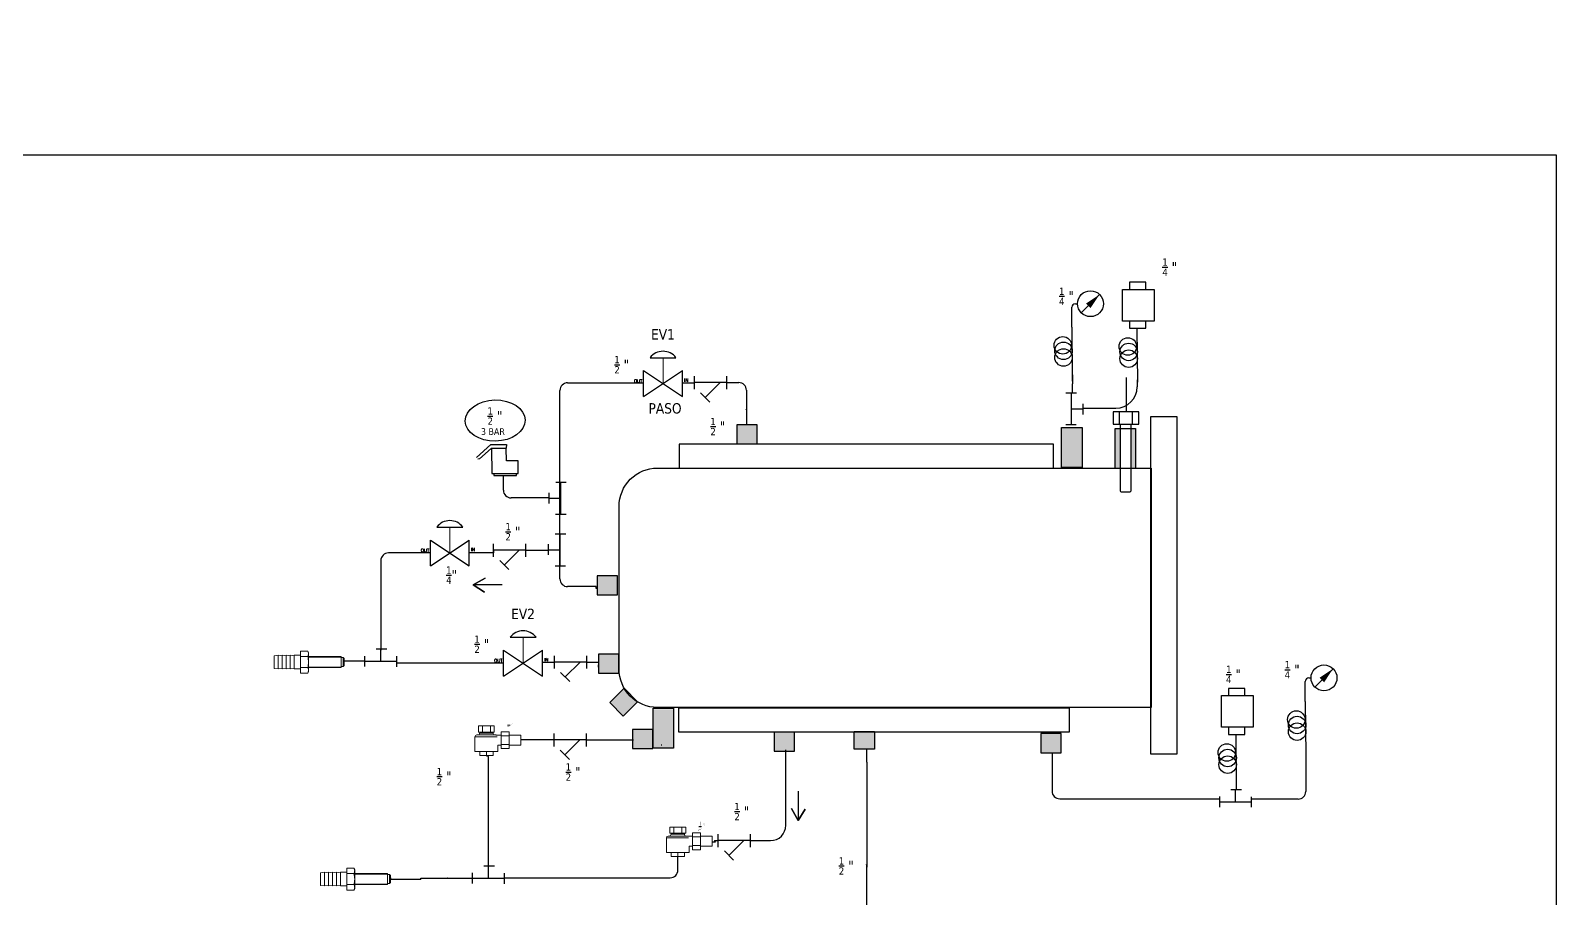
# Model space of a CAD drawing. Header units: millimetres. Extents: x -66 to 265, y 10 to 221.
# Drawn here: x 66 to 265, y 108.2 to 221.3 of the extents above; entities that cross this region are included whole.
import ezdxf
from ezdxf.enums import TextEntityAlignment as Align

# ---------------------------------------------------------------- set-up
doc = ezdxf.new("R2010")
doc.units = ezdxf.units.MM
for name, color, linetype in [('SYMS', 7, 'Continuous'), ('TERMS', 123, 'Continuous'), ('WIRENO', 250, 'Continuous'), ('WIRES', 7, 'Continuous')]:
    doc.layers.add(name, color=color, linetype=linetype)
doc.styles.get("Standard").update_dxf_attribs({"font": 'tahoma.ttf'})
doc.styles.add('WD', font='romans.shx')

# ---------------------------------------------------------------- blocks, each defined once
blk = doc.blocks.new('PT100')
at = {"layer": 'WIRENO'}
for p, q in [((92, 59.72), (95.38, 59.72)), ((92.1, 58.19), (82.46, 58.19)), ((92, 56.1), (95.38, 56.1))]:
    blk.add_line(p, q, dxfattribs=at)
blk.add_lwpolyline([(95.5, 61.6), (92, 61.6), (92, 54.47), (95.5, 54.47)], close=True, dxfattribs=at)
blk.add_lwpolyline([(95.5, 59.35), (113.92, 59.35, -0.414214), (114.42, 58.85), (114.42, 56.97, -0.414214), (113.92, 56.47), (95.5, 56.47)], format="xyb", close=True, dxfattribs=at)
blk = doc.blocks.new('HST1_STRAINER_Y_TYPE')
at = {"ltscale": 3.2258}
for p, q in [((0, 0.125), (0, -0.125)), ((0.625, 0.125), (0.625, -0.125)), ((0, 0), (0.625, 0)), ((0.125, 0), (0.412, -0.287)), ((0.324, -0.376), (0.501, -0.199))]:
    blk.add_line(p, q, dxfattribs=at)
at = {"style": 'WD', "flags": 1}
for tag, height, p in [('LOC', 0.125, (0.306, 0.549)), ('INST', 0.125, (0.33, 0.71)), ('TAG1', 0.125, (0.324, 0.34)), ('FAMILY', 0.01, (1.09, 0.044)), ('CAT', 0.01, (1.09, -0.001)), ('WDTYPE', 0.01, (1.102, -0.093)), ('MFG', 0.01, (1.092, -0.032)), ('ASSYCODE', 0.01, (1.12, -0.061))]:
    blk.add_attdef(tag, text='', height=height, dxfattribs=at).set_placement(p, align=Align.CENTER)
at = {"style": 'WD'}
for tag, height, p in [('WDTAGALT', 0.125, (0.035, 0.2)), ('TERM01', 0.0625, (-0.024, 0.018))]:
    blk.add_attdef(tag, text='', height=height, dxfattribs=at).set_placement(p, align=Align.RIGHT)
for tag, p, height in [('RATING1', (0.6, 0.18), 0.125), ('X4TERM01', (0, 0), 0.005), ('X1TERM03', (0.625, 0), 0.005), ('TERM03', (0.632, 0.013), 0.0625), ('DESC1', (-0.666, -0.258), 0.125), ('X8TERM02', (0.412, -0.287), 0.005), ('DESC2', (-0.666, -0.442), 0.125), ('DESC3', (-0.666, -0.632), 0.125), ('TERM02', (0.447, -0.365), 0.0625)]:
    blk.add_attdef(tag, p, '', height=height, dxfattribs=at)
blk.add_attdef('XREF', text='', height=0.0625, rotation=0.0625, dxfattribs=at).set_placement((0.649, -0.434), align=Align.TOP_CENTER)
blk = doc.blocks.new('Trampo')
for points in [[(117.2, 260.5), (116.2, 260.5), (116.2, 260.5), (116.6, 260.5), (116.6, 263.5), (116.2, 263), (116.1, 263.1), (116.7, 263.6), (116.7, 263.6), (116.7, 260.5), (117.2, 260.5)], [(119.7, 262.2), (119, 260.7), (118.9, 260.7), (119.6, 262.2)], [(120.5, 262.2), (119.7, 260.7), (119.6, 260.7), (120.4, 262.2)], [(117.7, 258.3), (117.2, 257.8), (116.2, 257.8), (115.7, 257.3), (115.7, 256.3), (117.7, 256.3), (117.7, 256.3), (115.6, 256.3), (115.6, 257.3), (116.2, 257.9), (117.2, 257.9), (117.7, 258.4), (117.7, 258.9), (117.2, 259.3), (116.2, 259.3), (115.7, 258.8), (115.6, 258.9), (116.2, 259.4), (117.2, 259.4), (117.7, 258.9)]]:
    blk.add_hatch(color=7).paths.add_polyline_path(points)
at = {"color": 7, "linetype": 'Continuous', "lineweight": 15}
for points in [[(90.5, 251.1), (90.5, 239.8), (90.5, 239.8)], [(92, 252.5), (106.7, 252.5), (106.7, 252.5)], [(93.1, 259.5), (105.5, 259.5), (105.5, 254.7), (93.1, 254.7)], [(93.1, 254.7), (93.1, 259.5), (93.1, 259.5)], [(94.2, 254.7), (94.2, 254), (94.2, 254)], [(96.2, 254.7), (96.2, 259.5), (96.2, 259.5)], [(102.4, 254.7), (102.4, 259.5), (102.4, 259.5)], [(104.5, 254), (104.5, 254.7), (104.5, 254.7)], [(110.7, 252.3), (107.4, 252.3), (107.4, 252.3)], [(117, 255), (110.7, 255), (110.7, 241.9), (117, 241.9)], [(117, 251.8), (110.7, 251.8), (110.7, 251.8)], [(117, 255), (117, 241.9), (117, 241.9)], [(126.1, 252.3), (117, 252.3), (117, 252.3)], [(126.1, 252.3), (126.1, 244.6), (126.1, 244.6)], [(107.9, 239.7), (90.7, 239.7), (90.7, 239.7)], [(104.5, 239.7), (104.5, 236.7), (94.2, 236.7), (94.2, 239.7)], [(99.3, 239.7), (99.3, 236.7), (99.3, 236.7)], [(108.2, 239.8), (108.2, 244.6), (108.2, 244.6)], [(108.2, 244.6), (110.7, 244.6), (110.7, 244.6)], [(117, 245.2), (110.7, 245.2), (110.7, 245.2)], [(117, 244.6), (126.1, 244.6), (126.1, 244.6)]]:
    blk.add_lwpolyline(points, dxfattribs=at)
at = {"color": 8, "linetype": 'Continuous', "lineweight": 15}
for points in [[(107.6, 251.1), (90.5, 251.1), (90.5, 251.1)], [(94.2, 254), (104.5, 254), (104.5, 254)], [(90.5, 239.8), (108.2, 239.8), (108.2, 239.8)]]:
    blk.add_lwpolyline(points, dxfattribs=at)
at = {"color": 7, "linetype": 'Continuous', "lineweight": 20}
blk.add_lwpolyline([(115.6, 260), (117.7, 260), (117.7, 260)], dxfattribs=at)
at = {"color": 7, "linetype": 'Continuous', "lineweight": 15}
for points in [[(91.9, 252.5), (91.1, 252.5), (90.5, 251.9), (90.5, 251.1)], [(92.7, 252.5), (93.5, 252.5), (94.1, 253.2), (94.1, 254)], [(104.5, 254), (104.5, 253.2), (105.1, 252.5), (105.9, 252.5)], [(107.4, 252.3), (107.1, 252.5), (106.9, 252.5), (106.6, 252.5)], [(90.5, 239.9), (90.5, 239.7), (90.6, 239.7), (90.7, 239.7)], [(107.9, 239.7), (108, 239.7), (108.1, 239.7), (108.1, 239.9)]]:
    blk.add_open_spline(points, degree=3, dxfattribs=at)
blk = doc.blocks.new('WDDOT')
for radius in [0.03, 0.0187, 0.00929]:
    blk.add_circle((0, 0), radius)
blk = doc.blocks.new('TNueva')
at = {"layer": 'WIRENO'}
for p, q in [((227.06, 75.75), (226.14, 75.75)), ((226.56, 74.71), (226.56, 75.74)), ((225.17, 74.25), (225.17, 75.16)), ((225.18, 74.71), (227.93, 74.71)), ((227.95, 74.23), (227.95, 75.15))]:
    blk.add_line(p, q, dxfattribs=at)
blk = doc.blocks.new('ColaMarrano')
at = {"layer": 'WIRENO'}
blk.add_line((96.3, 200.92), (96.42, 188.45), dxfattribs=at)
for centre in [(94.22, 196.73), (94.4, 195.47), (94.4, 193.92)]:
    blk.add_circle(centre, 2.03, dxfattribs=at)
blk = doc.blocks.new('TRANSMISORPRESIO')
at = {"layer": 'WIRENO'}
for points in [[(168.65, 196.59), (170.93, 196.59), (170.93, 197.56), (168.65, 197.56)], [(167.67, 196.57), (172.08, 196.57), (172.08, 192.17), (167.67, 192.17)], [(168.65, 191.17), (170.93, 191.17), (170.93, 192.15), (168.65, 192.15)]]:
    blk.add_lwpolyline(points, close=True, dxfattribs=at)
blk = doc.blocks.new('HME1_PRESS_M')
blk.add_line((0.036, -0.088), (0.213, 0.089))
blk.add_circle((0.125, 0), 0.125)
blk.add_solid([(0.082, 0.002), (0.126, -0.042), (0.213, 0.089)])
at = {"style": 'WD', "width": 0.7}
for tag, p in [('INST', (0.125, 0.5)), ('LOC', (0.125, 0.344)), ('TAG1', (0.125, 0.188)), ('DESC1', (0.125, -0.344)), ('DESC2', (0.125, -0.5)), ('DESC3', (0.125, -0.656)), ('WDTAGALT', (0.125, -0.812))]:
    blk.add_attdef(tag, text='', height=0.125, dxfattribs=at).set_placement(p, align=Align.CENTER)
blk.add_attdef('TERM01', text='', height=0.0625, dxfattribs=at).set_placement((-0.032, 0.031), align=Align.RIGHT)
at = {"style": 'WD'}
for tag, p, height, flags in [('X4TERM01', (0, 0), 0.005, 1), ('WDTYPE', (0.062, 0.062), 0.01, 1), ('WDBLKNAM', (0.134, 0.001), 0.01, 9), ('X1TERM02', (0.248, 0), 0.005, 1), ('FAMILY', (0.13, -0.035), 0.01, 9)]:
    blk.add_attdef(tag, p, '', height=height, dxfattribs=dict(at, flags=flags))
at = {"style": 'WD', "width": 0.7}
for tag, p, height in [('TERM02', (0.28, 0.031), 0.0625), ('RATING1', (0.281, -0.188), 0.125)]:
    blk.add_attdef(tag, p, '', height=height, dxfattribs=at)
at = {"style": 'WD'}
blk.add_attdef('XREF', text='', height=0.0625, dxfattribs=at).set_placement((-0.031, -0.125), align=Align.RIGHT)
at = {"linetype": 'Continuous', "style": 'WD', "flags": 9}
for tag, p in [('MFG', (0.128, -0.085)), ('ASSYCODE', (0.13, -0.103)), ('CAT', (0.13, -0.066))]:
    blk.add_attdef(tag, p, '', height=0.01, dxfattribs=at)
blk = doc.blocks.new('SAFETY')
at = {"layer": 'WIRENO'}
for p, q in [((90.56, 155.92), (92.05, 157.26)), ((92.08, 156.85), (90.86, 155.76)), ((92.05, 157.26), (93.67, 157.26)), ((93.65, 156.88), (92.08, 156.85)), ((92.13, 156.84), (92.15, 154.22)), ((93.65, 156.83), (92.15, 156.83)), ((93.67, 157.26), (93.65, 156.88)), ((93.67, 155.56), (93.65, 156.83)), ((90.86, 155.76), (90.69, 155.74)), ((94.91, 155.56), (93.67, 155.56)), ((94.91, 154.22), (94.91, 155.56)), ((92.15, 154.22), (94.91, 154.22)), ((92.37, 154.22), (92.37, 154.04)), ((92.37, 154.04), (94.73, 154.04)), ((94.73, 154.04), (94.73, 154.22))]:
    blk.add_line(p, q, dxfattribs=at)
blk = doc.blocks.new('HGVA1_DIAPHRAGM_VALVE2')
at = {"color": 7, "linetype": 'Continuous', "lineweight": 0, "ltscale": 3.2258}
for p, q in [((-0.25, 0.5), (0.25, 0.5)), ((0, 0), (0, 0.5))]:
    blk.add_line(p, q, dxfattribs=at)
for p, q in [((-0.375, -0.25), (-0.375, 0.25)), ((-0.375, -0.25), (0.375, 0.25)), ((-0.375, 0.25), (0.375, -0.25)), ((0.375, -0.25), (0.375, 0.25))]:
    blk.add_line(p, q)
at = {"ltscale": 25.4, "flags": 128}
blk.add_lwpolyline([(0.25, 0.5, 0.5), (-0.25, 0.5)], format="xyb", close=True, dxfattribs=at)
at = {"style": 'WD', "flags": 1}
for tag, p in [('INST', (-0.469, 0.748)), ('LOC', (-0.469, 0.587)), ('TAG1', (-0.469, 0.378))]:
    blk.add_attdef(tag, text='', height=0.125, dxfattribs=at).set_placement(p, align=Align.RIGHT)
at = {"style": 'WD'}
blk.add_attdef('TERM01', text='', height=0.0625, dxfattribs=at).set_placement((-0.399, 0.018), align=Align.RIGHT)
for tag, p, height in [('X4TERM01', (-0.375, 0), 0.005), ('X1TERM02', (0.375, 0), 0.005), ('TERM02', (0.406, 0.036), 0.0625), ('RATING1', (0.388, -0.162), 0.125), ('DESC1', (0.388, -0.378), 0.125), ('DESC2', (0.388, -0.562), 0.125), ('WDTAGALT', (0.388, -0.907), 0.125), ('DESC3', (0.388, -0.752), 0.125)]:
    blk.add_attdef(tag, p, '', height=height, dxfattribs=at)
blk.add_attdef('XREF', text='', height=0.0625, rotation=0.0625, dxfattribs=at).set_placement((0.518, 0.271), align=Align.TOP_CENTER)
at = {"style": 'WD', "flags": 1}
for tag, p in [('WDTYPE', (-0.154, -0.127)), ('FAMILY', (-0.143, -0.17)), ('CAT', (-0.143, -0.215)), ('MFG', (-0.141, -0.246)), ('ASSYCODE', (-0.113, -0.275))]:
    blk.add_attdef(tag, text='', height=0.01, dxfattribs=at).set_placement(p, align=Align.CENTER)
blk = doc.blocks.new('Acople Estriado')
at = {"color": 7, "linetype": 'Continuous', "lineweight": 15}
for p, q in [((6.78, 5.633), (6.78, 5.138)), ((6.78, 5.633), (6.947, 5.633)), ((6.811, 5.678), (6.796, 5.663)), ((6.796, 5.663), (6.796, 5.633)), ((6.931, 5.663), (6.796, 5.663)), ((6.811, 5.678), (6.916, 5.678)), ((6.931, 5.663), (6.916, 5.678)), ((6.931, 5.633), (6.931, 5.663)), ((6.947, 5.138), (6.947, 5.633)), ((6.721, 5.138), (6.699, 5.126)), ((6.699, 5.126), (6.699, 5.019)), ((6.74, 5.138), (6.721, 5.138)), ((6.864, 5.138), (6.74, 5.138)), ((6.781, 5.126), (6.781, 5.019)), ((6.988, 5.138), (6.864, 5.138)), ((6.946, 5.126), (6.946, 5.019)), ((7.007, 5.138), (6.988, 5.138)), ((7.029, 5.126), (7.007, 5.138)), ((7.029, 5.126), (7.029, 5.019)), ((6.699, 5.019), (6.781, 5.019)), ((6.761, 5.019), (6.761, 4.922)), ((6.761, 4.922), (6.769, 4.862)), ((6.864, 4.922), (6.761, 4.922)), ((6.761, 4.862), (6.769, 4.802)), ((6.864, 4.862), (6.761, 4.862)), ((6.781, 5.019), (6.946, 5.019)), ((6.967, 4.922), (6.864, 4.922)), ((6.967, 4.862), (6.864, 4.862)), ((6.946, 5.019), (7.029, 5.019)), ((6.959, 4.862), (6.967, 4.922)), ((6.959, 4.802), (6.967, 4.862)), ((6.967, 4.922), (6.967, 5.019)), ((6.761, 4.802), (6.769, 4.742)), ((6.864, 4.802), (6.761, 4.802)), ((6.761, 4.742), (6.769, 4.682)), ((6.864, 4.742), (6.761, 4.742)), ((6.761, 4.682), (6.769, 4.622)), ((6.864, 4.682), (6.761, 4.682)), ((6.864, 4.622), (6.769, 4.622)), ((6.967, 4.802), (6.864, 4.802)), ((6.967, 4.742), (6.864, 4.742)), ((6.967, 4.682), (6.864, 4.682)), ((6.959, 4.622), (6.864, 4.622)), ((6.959, 4.742), (6.967, 4.802)), ((6.959, 4.682), (6.967, 4.742)), ((6.959, 4.622), (6.967, 4.682))]:
    blk.add_line(p, q, dxfattribs=at)
at = {"color": 7, "linetype": 'Continuous', "lineweight": 0}
for p, q in [((6.79, 5.633), (6.79, 5.138)), ((6.938, 5.633), (6.938, 5.138))]:
    blk.add_line(p, q, dxfattribs=at)
at = {"color": 7, "linetype": 'Continuous', "lineweight": 15}
for points, knots in [([(6.699, 5.126), (6.706, 5.13), (6.712, 5.133), (6.726, 5.137), (6.733, 5.138), (6.74, 5.138)], [0, 0, 0, 0, 0.5, 0.5, 1, 1, 1, 1]), ([(6.74, 5.138), (6.744, 5.138), (6.747, 5.138), (6.754, 5.137), (6.757, 5.136), (6.768, 5.133), (6.775, 5.13), (6.781, 5.126)], [0, 0, 0, 0, 0.25, 0.25, 0.5, 0.5, 1, 1, 1, 1]), ([(6.864, 5.138), (6.85, 5.138), (6.836, 5.137), (6.808, 5.133), (6.795, 5.13), (6.781, 5.126)], [0, 0, 0, 0, 0.5, 0.5, 1, 1, 1, 1]), ([(6.946, 5.126), (6.933, 5.13), (6.919, 5.133), (6.892, 5.137), (6.878, 5.138), (6.864, 5.138)], [0, 0, 0, 0, 0.5, 0.5, 1, 1, 1, 1]), ([(6.946, 5.126), (6.953, 5.13), (6.96, 5.133), (6.974, 5.137), (6.981, 5.138), (6.988, 5.138)], [0, 0, 0, 0, 0.5, 0.5, 1, 1, 1, 1]), ([(6.988, 5.138), (6.991, 5.138), (6.995, 5.138), (7.002, 5.137), (7.005, 5.136), (7.015, 5.133), (7.022, 5.13), (7.029, 5.126)], [0, 0, 0, 0, 0.25, 0.25, 0.5, 0.5, 1, 1, 1, 1])]:
    blk.add_open_spline(points, degree=3, knots=knots, dxfattribs=at)

msp = doc.modelspace()

# ---------------------------------------------------------------- hatches: boundary and pattern name
at = {"layer": 'WIRENO'}
h = msp.add_hatch(dxfattribs=at)
h.set_pattern_fill('AR-CONC', color=256)
h.set_pattern_definition([(50, (-135.13, 26.59), (182.185, -15.94), [19.05, -209.55]), (355, (-135.13, 26.6), (-35.24, 191.06), [15.24, -167.64]), (100.45, (-119.95, 25.26), (146.94, 175.12), [16.19, -178.09]), (46.18, (-135.13, 77.4), (271.08, -42.04), [28.57, -314.32]), (96.64, (-112.54, 73.9), (237.4, 247.43), [24.29, -267.14]), (351.18, (-135.13, 77.4), (237.4, 247.43), [22.86, -251.46]), (21, (-109.73, 64.69), (151.614, -102.265), [19.05, -209.55]), (326, (-109.73, 64.7), (61.8, 184.19), [15.24, -167.64]), (71.45, (-97.1, 56.17), (213.42, 81.92), [16.19, -178.09]), (37.5, (-135.13, 26.59), (3.089, 84.555), [0, -165.608, 0, -170.18, 0, -168.275]), (7.5, (-135.13, 26.59), (66.82, 100.18), [0, -97.028, 0, -161.798, 0, -64.135]), (327.5, (-191.77, 26.59), (135.59, -5.729), [0, -63.5, 0, -198.12, 0, -262.89]), (317.5, (-217.17, 26.59), (148.13, 25.426), [0, -82.55, 0, -131.572, 0, -186.69])])
h.paths.add_polyline_path([(6.04, 219.76), (2.98, 219.76), (2.98, 221.25), (0.88, 219.16), (2.98, 217.05), (2.98, 218.26), (6.04, 218.26)])
h.paths.add_polyline_path([(-36.14, 149.05), (-39.21, 149.05), (-39.21, 150.55), (-41.3, 148.45), (-39.21, 146.35), (-39.21, 147.55), (-36.14, 147.55)])
h.paths.add_polyline_path([(-63.13, 165.85), (-64.63, 165.86), (-64.63, 162.79), (-66.13, 162.79), (-64.04, 160.69), (-61.93, 162.79), (-63.13, 162.79)])
h.paths.add_polyline_path([(-59.54, 130.73), (-60.74, 130.73), (-60.74, 133.79), (-62.24, 133.79), (-62.24, 130.73), (-63.74, 130.73), (-61.65, 128.63)])
h.paths.add_polyline_path([(-6.3, 128.32), (-8.41, 126.22), (-7.21, 126.22), (-7.21, 123.15), (-5.7, 123.15), (-5.7, 126.22), (-4.21, 126.22)])
h.paths.add_polyline_path([(71.8, 74.09), (69.7, 76.2), (69.7, 75), (66.64, 75), (66.64, 73.5), (69.7, 73.5), (69.7, 72)])
h.paths.add_polyline_path([(98.67, 123.07), (96.57, 120.98), (98.67, 118.87), (98.67, 120.07), (101.73, 120.07), (101.73, 121.57), (98.67, 121.57)])
h = msp.add_hatch(dxfattribs=at)
h.set_pattern_fill('AR-CONC', color=256, scale=0.5)
h.set_pattern_definition([(50, (94.65, 114.085), (91.09, -7.97), [9.525, -104.775]), (355, (94.65, 114.085), (-17.62, 95.53), [7.62, -83.82]), (100.45, (102.24, 113.42), (73.47, 87.56), [8.095, -89.045]), (46.18, (94.65, 139.49), (135.54, -21.02), [14.29, -157.16]), (96.64, (105.94, 137.73), (118.7, 123.71), [12.14, -133.57]), (351.18, (94.65, 139.49), (118.7, 123.71), [11.43, -125.73]), (21, (107.35, 133.135), (75.81, -51.13), [9.525, -104.775]), (326, (107.35, 133.135), (30.9, 92.09), [7.62, -83.82]), (71.45, (113.66, 128.87), (106.71, 40.96), [8.095, -89.045]), (37.5, (94.647, 114.085), (1.544, 42.278), [0, -82.804, 0, -85.09, 0, -84.1375]), (7.5, (94.647, 114.085), (33.41, 50.09), [0, -48.514, 0, -80.899, 0, -32.0675]), (327.5, (66.326, 114.085), (67.795, -2.864), [0, -31.75, 0, -99.06, 0, -131.445]), (317.5, (53.626, 114.085), (74.065, 12.713), [0, -41.275, 0, -65.786, 0, -93.345])])
h.paths.add_polyline_path([(138.11, 191.67), (141.17, 191.67), (141.18, 193.17), (138.11, 193.17), (138.11, 194.66), (136.01, 192.57), (138.11, 190.46)])
h = msp.add_hatch(dxfattribs=at)
h.set_pattern_fill('AR-CONC', color=256)
h.paths.add_polyline_path([(141.18, 193.17), (138.11, 193.17), (138.11, 194.66), (136.01, 192.57), (138.11, 190.46), (138.11, 191.67), (141.17, 191.67)])
h = msp.add_hatch(dxfattribs=at)
h.set_pattern_fill('ANGLE', color=256)
h.set_pattern_definition([(0, (66.6455, 28.312), (0, 6.985), [5.08, -1.905]), (90, (66.6455, 28.312), (-6.985, 4e-16), [5.08, -1.905])])
h.paths.add_polyline_path([(148.64, 178.36), (146.36, 178.36), (146.36, 177.38), (148.64, 177.38)])
h.paths.add_polyline_path([(148.64, 172.94), (146.36, 172.94), (146.36, 171.97), (148.64, 171.97)])
h = msp.add_hatch(color=256, dxfattribs=at)
h.dxf.hatch_style = 1
h.paths.add_polyline_path([(160.79, 169.82), (158.14, 169.82), (158.14, 167.33), (160.79, 167.33)])
h = msp.add_hatch(color=256, dxfattribs=at)
h.dxf.hatch_style = 1
h.paths.add_polyline_path([(200.48, 167.35), (200.48, 164.27), (203.14, 164.27), (203.14, 167.35)])
h.paths.add_polyline_path([(200.48, 169.49), (200.48, 167.35), (203.14, 167.35), (203.14, 169.49)])
h = msp.add_hatch(color=256, dxfattribs=at)
h.dxf.hatch_style = 1
h.paths.add_polyline_path([(210.13, 167.3), (209.5, 167.3), (209.5, 164.19), (210.13, 164.19)])
h.paths.add_polyline_path([(210.13, 169.36), (209.5, 169.36), (209.5, 167.3), (210.13, 167.3)])
h.paths.add_polyline_path([(208.15, 169.36), (207.47, 169.36), (207.47, 167.3), (208.15, 167.3)])
h.paths.add_polyline_path([(208.15, 167.3), (207.47, 167.3), (207.47, 164.19), (208.15, 164.19)])
h = msp.add_hatch(dxfattribs=at)
h.set_pattern_fill('ANGLE', color=256)
h.set_pattern_definition([(0, (0, 0), (0, 6.985), [5.08, -1.905]), (90, (0, 0), (-6.985, 4e-16), [5.08, -1.905])])
h.paths.add_polyline_path([(213.99, 169.78, 1), (212.17, 169.78, 1)])
h = msp.add_hatch(dxfattribs=at)
h.set_pattern_fill('AR-CONC', color=256, scale=0.5)
h.set_pattern_definition([(50, (35.29, 88.97), (91.09, -7.97), [9.525, -104.775]), (355, (35.29, 88.97), (-17.62, 95.53), [7.62, -83.82]), (100.45, (42.88, 88.3), (73.47, 87.56), [8.095, -89.045]), (46.18, (35.29, 114.37), (135.54, -21.02), [14.29, -157.16]), (96.64, (46.59, 112.62), (118.7, 123.71), [12.14, -133.57]), (351.18, (35.3, 114.37), (118.7, 123.71), [11.43, -125.73]), (21, (47.99, 108.02), (75.81, -51.13), [9.525, -104.775]), (326, (47.99, 108.02), (30.9, 92.09), [7.62, -83.82]), (71.45, (54.31, 103.76), (106.71, 40.96), [8.095, -89.045]), (37.5, (35.293, 88.967), (1.544, 42.278), [0, -82.804, 0, -85.09, 0, -84.1375]), (7.5, (35.293, 88.967), (33.41, 50.09), [0, -48.514, 0, -80.899, 0, -32.0675]), (327.5, (6.972, 88.967), (67.795, -2.864), [0, -31.75, 0, -99.06, 0, -131.445]), (317.5, (-5.73, 88.97), (74.065, 12.713), [0, -41.275, 0, -65.786, 0, -93.345])])
h.paths.add_polyline_path([(81.44, 165.13), (81.44, 163.64), (83.53, 165.73), (81.44, 167.84), (81.44, 166.63), (78.37, 166.63), (78.37, 165.13)])
h = msp.add_hatch(color=256, dxfattribs=at)
h.dxf.hatch_style = 1
h.paths.add_polyline_path([(142.55, 150.14), (139.9, 150.14), (139.9, 147.65), (142.55, 147.65)])
h = msp.add_hatch(color=256, dxfattribs=at)
h.dxf.hatch_style = 1
h.paths.add_polyline_path([(142.73, 139.91), (140.09, 139.91), (140.09, 137.42), (142.73, 137.42)])
h = msp.add_hatch(dxfattribs=at)
h.set_pattern_fill('AR-CONC', color=256, scale=0.5)
h.set_pattern_definition([(50, (26.89, 57.81), (91.09, -7.97), [9.525, -104.775]), (355, (26.89, 57.81), (-17.62, 95.53), [7.62, -83.82]), (100.45, (34.485, 57.15), (73.47, 87.56), [8.095, -89.045]), (46.18, (26.89, 83.21), (135.54, -21.02), [14.29, -157.16]), (96.64, (38.19, 81.46), (118.7, 123.71), [12.14, -133.57]), (351.18, (26.9, 83.21), (118.7, 123.71), [11.43, -125.73]), (21, (39.59, 76.86), (75.81, -51.13), [9.525, -104.775]), (326, (39.59, 76.86), (30.9, 92.09), [7.62, -83.82]), (71.45, (45.91, 72.6), (106.71, 40.96), [8.095, -89.045]), (37.5, (26.894, 57.81), (1.544, 42.278), [0, -82.804, 0, -85.09, 0, -84.1375]), (7.5, (26.894, 57.81), (33.41, 50.09), [0, -48.514, 0, -80.899, 0, -32.0675]), (327.5, (-1.427, 57.81), (67.795, -2.864), [0, -31.75, 0, -99.06, 0, -131.445]), (317.5, (-14.13, 57.81), (74.065, 12.713), [0, -41.275, 0, -65.786, 0, -93.345])])
h.paths.add_polyline_path([(71.1, 134.1), (73.2, 136.2), (72, 136.2), (72, 139.26), (70.5, 139.26), (70.5, 136.2), (69, 136.2)])
h = msp.add_hatch(dxfattribs=at)
h.set_pattern_fill('AR-CONC', color=256)
h.paths.add_polyline_path([(101.3, 138.28), (101.3, 137.08), (98.24, 137.08), (98.24, 135.57), (101.31, 135.57), (101.31, 134.08), (103.4, 136.17)])
h.paths.add_polyline_path([(97.73, 116.8), (96.23, 116.8), (96.23, 113.73), (94.73, 113.73), (96.82, 111.64), (98.93, 113.73), (97.73, 113.73)])
h.paths.add_polyline_path([(121.65, 101.49), (119.55, 99.4), (121.65, 97.29), (121.65, 98.49), (124.72, 98.49), (124.72, 99.99), (121.65, 99.99)])
h.paths.add_polyline_path([(100.12, 84.73), (98.62, 84.73), (98.62, 81.67), (97.12, 81.67), (99.21, 79.57), (101.32, 81.67), (100.12, 81.67)])
h.paths.add_polyline_path([(204.83, 49.61), (204.83, 48.41), (201.77, 48.41), (201.77, 46.9), (204.83, 46.9), (204.83, 45.41), (206.93, 47.5)])
h.paths.add_polyline_path([(236.86, 94.98), (233.8, 94.98), (233.8, 96.48), (231.7, 94.39), (233.8, 92.28), (233.8, 93.48), (236.86, 93.48)])
h = msp.add_hatch(color=256, dxfattribs=at)
h.dxf.hatch_style = 1
h.paths.add_polyline_path([(143.43, 135.47), (141.56, 133.6), (143.32, 131.84), (145.19, 133.71)])
h = msp.add_hatch(color=256, dxfattribs=at)
h.dxf.hatch_style = 1
h.paths.add_polyline_path([(147.2, 129.59), (147.2, 127.67), (149.86, 127.67), (149.86, 129.59)])
h.paths.add_polyline_path([(149.86, 132.7), (147.2, 132.7), (147.2, 129.59), (149.86, 129.59)])
h = msp.add_hatch(color=256, dxfattribs=at)
h.dxf.hatch_style = 1
h.paths.add_polyline_path([(147.17, 130.08), (144.53, 130.08), (144.53, 127.59), (147.17, 127.59)])
h = msp.add_hatch(color=256, dxfattribs=at)
h.dxf.hatch_style = 1
h.paths.add_polyline_path([(165.65, 129.74), (163, 129.74), (163, 127.25), (165.65, 127.25)])
h = msp.add_hatch(color=256, dxfattribs=at)
h.dxf.hatch_style = 1
h.paths.add_polyline_path([(173.41, 129.81), (173.41, 127.54), (176.08, 127.54), (176.08, 129.81)])
h = msp.add_hatch(color=256, dxfattribs=at)
h.dxf.hatch_style = 1
h.paths.add_polyline_path([(200.42, 129.55), (197.78, 129.55), (197.78, 127.06), (200.42, 127.06)])
h = msp.add_hatch(dxfattribs=at)
h.set_pattern_fill('AR-CONC', color=256, scale=0.5)
h.set_pattern_definition([(50, (52.46, 43.38), (91.09, -7.97), [9.525, -104.775]), (355, (52.46, 43.38), (-17.62, 95.53), [7.62, -83.82]), (100.45, (60.05, 42.714), (73.47, 87.56), [8.095, -89.045]), (46.18, (52.46, 68.78), (135.54, -21.02), [14.29, -157.16]), (96.64, (63.76, 67.03), (118.7, 123.71), [12.14, -133.57]), (351.18, (52.46, 68.78), (118.7, 123.71), [11.43, -125.73]), (21, (65.16, 62.43), (75.81, -51.13), [9.525, -104.775]), (326, (65.16, 62.43), (30.9, 92.09), [7.62, -83.82]), (71.45, (71.48, 58.17), (106.71, 40.96), [8.095, -89.045]), (37.5, (52.46, 43.38), (1.544, 42.278), [0, -82.804, 0, -85.09, 0, -84.1375]), (7.5, (52.46, 43.38), (33.41, 50.09), [0, -48.514, 0, -80.899, 0, -32.0675]), (327.5, (24.14, 43.38), (67.795, -2.864), [0, -31.75, 0, -99.06, 0, -131.445]), (317.5, (11.44, 43.38), (74.065, 12.713), [0, -41.275, 0, -65.786, 0, -93.345])])
h.paths.add_polyline_path([(95.92, 120.96), (98.99, 120.96), (98.99, 122.46), (95.92, 122.46), (95.92, 123.96), (93.83, 121.86), (95.92, 119.76)])

# ---------------------------------------------------------------- linework, layer by layer
at = {"color": 7, "linetype": 'Continuous'}
for p, q in [((265, 205), (15, 205)), ((265, 10), (265, 205))]:
    msp.add_line(p, q, dxfattribs=at)
at = {"layer": 'WIRENO'}
for p, q in [((123.74, 148.95), (125.32, 149.82)), ((125.32, 149.82), (123.74, 148.95)), ((127.55, 148.95), (123.74, 148.95)), ((123.74, 148.95), (125.22, 148.01)), ((125.22, 148.01), (123.75, 148.95)), ((166.11, 122.04), (166.11, 118.22)), ((166.11, 118.22), (165.24, 119.8)), ((165.24, 119.8), (166.11, 118.22)), ((166.11, 118.22), (167.05, 119.7)), ((167.05, 119.7), (166.11, 118.23))]:
    msp.add_line(p, q, dxfattribs=at)
for points in [[(208.41, 187.48), (212.55, 187.48), (212.55, 183.35), (208.41, 183.35)], [(209.34, 187.49), (211.47, 187.49), (211.47, 188.41), (209.34, 188.41)], [(209.34, 182.42), (211.47, 182.42), (211.47, 183.33), (209.34, 183.33)], [(158.14, 167.33), (160.79, 167.33), (160.79, 169.82), (158.14, 169.82)], [(200.48, 169.49), (203.14, 169.49), (203.14, 164.27), (200.48, 164.27)], [(207.47, 169.36), (210.13, 169.36), (210.13, 164.14), (207.47, 164.14)], [(212.13, 170.93), (215.48, 170.93), (215.48, 126.87), (212.13, 126.87)], [(139.9, 147.65), (142.55, 147.65), (142.55, 150.14), (139.9, 150.14)], [(140.09, 137.42), (142.73, 137.42), (142.73, 139.91), (140.09, 139.91)], [(143.32, 131.84), (145.19, 133.71), (143.43, 135.47), (141.56, 133.6)], [(147.2, 132.88), (149.86, 132.88), (149.86, 127.67), (147.2, 127.67)], [(150.54, 129.76), (201.52, 129.76), (201.52, 132.86), (150.54, 132.86)], [(144.53, 127.59), (147.17, 127.59), (147.17, 130.08), (144.53, 130.08)], [(163, 127.25), (165.65, 127.25), (165.65, 129.74), (163, 129.74)], [(173.41, 129.81), (176.08, 129.81), (176.08, 127.54), (173.41, 127.54)], [(197.78, 127.06), (200.42, 127.06), (200.42, 129.55), (197.78, 129.55)]]:
    msp.add_lwpolyline(points, close=True, dxfattribs=at)
msp.add_lwpolyline([(147.71, 164.19), (212.15, 164.19), (212.15, 132.96), (147.78, 132.96, -0.414214), (142.78, 137.96), (142.78, 159.19, -0.414214), (147.78, 164.19), (199.41, 164.19), (199.41, 167.3), (150.6, 167.3), (150.6, 164.19)], format="xyb", dxfattribs=at)
msp.add_ellipse((126.62, 170.38), major_axis=(3.9, 0.07), ratio=0.68956, dxfattribs=at)
at = {"layer": 'WIRES'}
for p, q in [((201.8, 182.54), (201.8, 185.15)), ((202.27, 185.62), (202.55, 185.62)), ((136.07, 175.31), (145.96, 175.31)), ((151.07, 175.32), (151.82, 175.32)), ((151.82, 175.32), (151.82, 175.31)), ((151.82, 175.31), (152.28, 175.31)), ((152.28, 175.31), (152.28, 175.32)), ((152.28, 175.32), (152.56, 175.32)), ((156.78, 175.33), (158.38, 175.33)), ((201.87, 175.16), (201.87, 174.02)), ((201.88, 176.3), (201.88, 175.16)), ((210.35, 175.6), (210.29, 175.6)), ((210.35, 174.8), (210.35, 175.6)), ((135.07, 149.72), (135.07, 174.31)), ((159.38, 174.33), (159.38, 171.84)), ((159.38, 171.93), (159.38, 169.78)), ((203.37, 171.99), (207.53, 171.99)), ((201.57, 169.8), (201.53, 169.8)), ((127.69, 161.3), (127.69, 163.16)), ((133.62, 160.3), (128.69, 160.3)), ((126.37, 153.47), (126.39, 153.47)), ((126.39, 153.47), (126.39, 153.11)), ((130.59, 153.47), (133.59, 153.47)), ((111.71, 152.11), (111.71, 140.42)), ((118.18, 153.11), (112.71, 153.11)), ((126.39, 153.11), (123.24, 153.11)), ((139.8, 148.72), (136.07, 148.72)), ((139.8, 148.49), (139.8, 148.72)), ((139.9, 148.49), (139.8, 148.49)), ((139.9, 148.83), (139.9, 148.49)), ((109.64, 139.01), (106.92, 139.01)), ((118.45, 138.74), (113.81, 138.74)), ((123.09, 138.74), (118.45, 138.74)), ((127.73, 138.74), (123.09, 138.74)), ((132.83, 138.86), (133.57, 138.86)), ((133.57, 138.86), (133.57, 138.85)), ((133.57, 138.85), (134.04, 138.85)), ((134.04, 138.85), (134.04, 138.86)), ((134.04, 138.86), (134.32, 138.86)), ((138.54, 138.87), (140.13, 138.87)), ((140.11, 138.2), (140.11, 138.51)), ((232.25, 133.73), (232.25, 136.34)), ((232.72, 136.81), (233, 136.81)), ((134.27, 128.73), (130.06, 128.73)), ((138.49, 128.73), (141.31, 128.73)), ((141.31, 128.72), (144.64, 128.72)), ((148.26, 128.09), (148.37, 128.09)), ((164.52, 117.59), (164.52, 127.44)), ((175.07, 125.84), (175.07, 127.52)), ((125.47, 126.67), (125.53, 126.67)), ((125.65, 126.55), (125.65, 126.7)), ((125.65, 126.7), (125.75, 126.7)), ((125.76, 126.55), (125.65, 126.55)), ((125.76, 112.2), (125.76, 126.55)), ((175.08, 125.84), (175.08, 112.13)), ((199.23, 127.06), (199.23, 122.05)), ((232.31, 126.88), (232.31, 122)), ((223.25, 122.42), (223.25, 122.22)), ((200.23, 121.05), (221.05, 121.05)), ((221.05, 121.05), (221.05, 120.85)), ((231.31, 121), (225.29, 121)), ((225.29, 121), (225.29, 120.96)), ((154.93, 115.43), (155.27, 115.43)), ((155.27, 115.43), (155.27, 115.59)), ((155.27, 115.59), (155.67, 115.59)), ((159.89, 115.59), (162.52, 115.59)), ((150.45, 111.75), (150.45, 113.53)), ((175.07, 96.03), (175.07, 111.97)), ((175.08, 111.97), (175.08, 112.44)), ((113.01, 110.5), (113.01, 110.72)), ((116.94, 110.5), (113.01, 110.5)), ((116.94, 110.5), (116.94, 110.69)), ((116.94, 110.69), (120.43, 110.69)), ((120.29, 110.69), (123.68, 110.69)), ((123.68, 110.69), (123.68, 110.63)), ((127.85, 110.75), (149.45, 110.75))]:
    msp.add_line(p, q, dxfattribs=at)
for centre, radius, start, end in [((202.27, 185.15), 0.469, 90, 180), ((136.07, 174.31), 1, 90, 180), ((158.38, 174.33), 1, 0, 90), ((207.53, 174.8), 2.81, 270, 0), ((128.69, 161.3), 1, 180, 270), ((112.71, 152.11), 1, 90, 180), ((136.07, 149.72), 1, 180, 270), ((232.72, 136.34), 0.469, 90, 180), ((200.23, 122.05), 1, 180, 270), ((231.31, 122), 1, 270, 0), ((162.52, 117.59), 2, 270, 0), ((149.45, 111.75), 1, 270, 0)]:
    msp.add_arc(centre, radius, start, end, dxfattribs=at)

# ---------------------------------------------------------------- block references
at = {"xscale": 8.639999999999999, "yscale": 8.639999999999999, "zscale": 8.639999999999999, "rotation": 270}
for p in [(57.89, 198.18), (63.91, 169.87)]:
    msp.add_blockref('Acople Estriado', p, dxfattribs=at)
at = {"xscale": 0.168075, "yscale": 0.168075, "zscale": 0.168075}
for p in [(108.78, 86.93), (133.74, 73.75)]:
    msp.add_blockref('Trampo', p, dxfattribs=at)
at = {"layer": 'SYMS'}
for name, p, xscale, yscale, zscale in [('HME1_PRESS_M', (202.55, 185.62), 13.5, 13.5, 13.5), ('HST1_STRAINER_Y_TYPE', (156.78, 175.33), -6.749999999999999, 6.749999999999999, 6.749999999999999), ('HST1_STRAINER_Y_TYPE', (130.59, 153.47), -6.749999999999999, 6.749999999999999, 6.749999999999999), ('HST1_STRAINER_Y_TYPE', (138.54, 138.87), -6.749999999999999, 6.749999999999999, 6.749999999999999), ('HME1_PRESS_M', (233, 136.81), 13.5, 13.5, 13.5), ('HST1_STRAINER_Y_TYPE', (138.49, 128.73), -6.749999999999999, 6.749999999999999, 6.749999999999999), ('HST1_STRAINER_Y_TYPE', (159.89, 115.59), -6.749999999999999, 6.749999999999999, 6.749999999999999)]:
    msp.add_blockref(name, p, dxfattribs=dict(at, xscale=xscale, yscale=yscale, zscale=zscale))
ref = msp.add_blockref('HGVA1_DIAPHRAGM_VALVE2', (148.51, 175.2), dxfattribs=dict(at, xscale=6.749999999999999, yscale=6.749999999999999, zscale=6.749999999999999))
ref.add_attrib('TERM01', 'OUT', dxfattribs={"layer": 'TERMS', "height": 0.422, "style": 'WD'}).set_placement((145.81, 175.32), align=Align.RIGHT)
ref.add_attrib('TERM02', 'IN', (151.25, 175.44), dxfattribs={"layer": 'TERMS', "height": 0.422, "style": 'WD'})
for p in [(201.88, 176.3), (159.38, 171.84), (155.27, 115.59), (155.27, 115.43), (175.08, 112.44), (120.43, 110.69)]:
    msp.add_blockref('WDDOT', p, dxfattribs=at)
ref = msp.add_blockref('HGVA1_DIAPHRAGM_VALVE2', (120.71, 153.11), dxfattribs=dict(at, xscale=6.749999999999999, yscale=6.749999999999999, zscale=6.749999999999999))
ref.add_attrib('TERM01', 'OUT', dxfattribs={"layer": 'TERMS', "height": 0.422, "style": 'WD'}).set_placement((118.02, 153.24), align=Align.RIGHT)
ref.add_attrib('TERM02', 'IN', (123.45, 153.36), dxfattribs={"layer": 'TERMS', "height": 0.422, "style": 'WD'})
ref = msp.add_blockref('HGVA1_DIAPHRAGM_VALVE2', (130.26, 138.74), dxfattribs=dict(at, xscale=6.749999999999999, yscale=6.749999999999999, zscale=6.749999999999999))
ref.add_attrib('TERM01', 'OUT', dxfattribs={"layer": 'TERMS', "height": 0.422, "style": 'WD'}).set_placement((127.57, 138.86), align=Align.RIGHT)
ref.add_attrib('TERM02', 'IN', (133.01, 138.98), dxfattribs={"layer": 'TERMS', "height": 0.422, "style": 'WD'})
at = {"layer": 'WIRENO'}
for name, p, xscale, yscale, zscale in [('ColaMarrano', (147.63, 69.53), 0.5625, 0.5625, 0.5625), ('ColaMarrano', (156.12, 69.38), 0.5625, 0.5625, 0.5625), ('SAFETY', (11, -29.32), 1.25, 1.25, 1.25), ('TNueva', (-228.11, 26.93), 1.5, 1.5, 1.5), ('TRANSMISORPRESIO', (64.12, -49.77), 0.9375, 0.9375, 0.9375), ('ColaMarrano', (178.08, 20.72), 0.5625, 0.5625, 0.5625), ('ColaMarrano', (169.02, 16.42), 0.5625, 0.5625, 0.5625), ('TNueva', (-116.67, 8.59), 1.5, 1.5, 1.5), ('TNueva', (-214.07, -1.37), 1.5, 1.5, 1.5)]:
    msp.add_blockref(name, p, dxfattribs=dict(at, xscale=xscale, yscale=yscale, zscale=zscale))
for name, p, xscale, yscale, zscale, rotation in [('PT100', (181.68, 214.66), 0.46875, 0.46875, 0.46875, 270), ('TNueva', (89.67, 511.77), 1.5, 1.5, 1.5, 270), ('TNueva', (247.24, -179.63), 1.5, 1.5, 1.5, 90), ('TNueva', (247.17, -186.35), 1.5, 1.5, 1.5, 90)]:
    msp.add_blockref(name, p, dxfattribs=dict(at, xscale=xscale, yscale=yscale, zscale=zscale, rotation=rotation))

# ---------------------------------------------------------------- texts
at = {"char_height": 1.35, "attachment_point": 1}
for s, width, insert in [('\\A1;   {\\H0.7x;\\S1/4;} "', 4.4601, (212.09, 191.52)), ('\\A1;   {\\H0.7x;\\S1/4;} "', 4.4601, (198.62, 187.72)), ('\\A1;EV1', 10.8698, (146.94, 182.3)), ('\\A1;   {\\H0.7x;\\S1/2;} "', 4.4601, (140.64, 178.8)), ('\\A1;   {\\H0.7x;\\S1/2;\\H1.4286x; }"\\P{\\H0.64815x;  3 BAR}', 4.4601, (124.11, 172.1)), ('\\A1;PASO', 10.8698, (146.61, 172.65)), ('\\A1;   {\\H0.7x;\\S1/2;} "', 4.4601, (153.16, 170.73)), ('\\A1;   {\\H0.7x;\\S1/2;} "', 4.4601, (126.45, 157.02)), ('\\A1;   {\\H0.7x;\\S1/4;}"', 4.4601, (118.71, 151.35)), ('\\A1;EV2', 10.8698, (128.7, 145.84)), ('\\A1;   {\\H0.7x;\\S1/2;} "', 4.4601, (122.39, 142.34)), ('\\A1;   {\\H0.7x;\\S1/4;} "', 4.4601, (220.4, 138.41)), ('\\A1;   {\\H0.7x;\\S1/4;} "', 4.4601, (228.05, 139.01)), ('\\A1;   {\\H0.7x;\\S1/2;} "', 4.4601, (134.3, 125.67)), ('\\A1;   {\\H0.7x;\\S1/2;} "', 4.4601, (117.48, 125.07)), ('\\A1;   {\\H0.7x;\\S1/2;} "', 4.4601, (156.29, 120.51)), ('\\A1;   {\\H0.7x;\\S1/2;} "', 4.4601, (169.91, 113.42))]:
    msp.add_mtext_dynamic_manual_height_columns(s, width=width, gutter_width=1, heights=[0], dxfattribs=dict(at, insert=insert))

doc.saveas('drawing.dxf')
